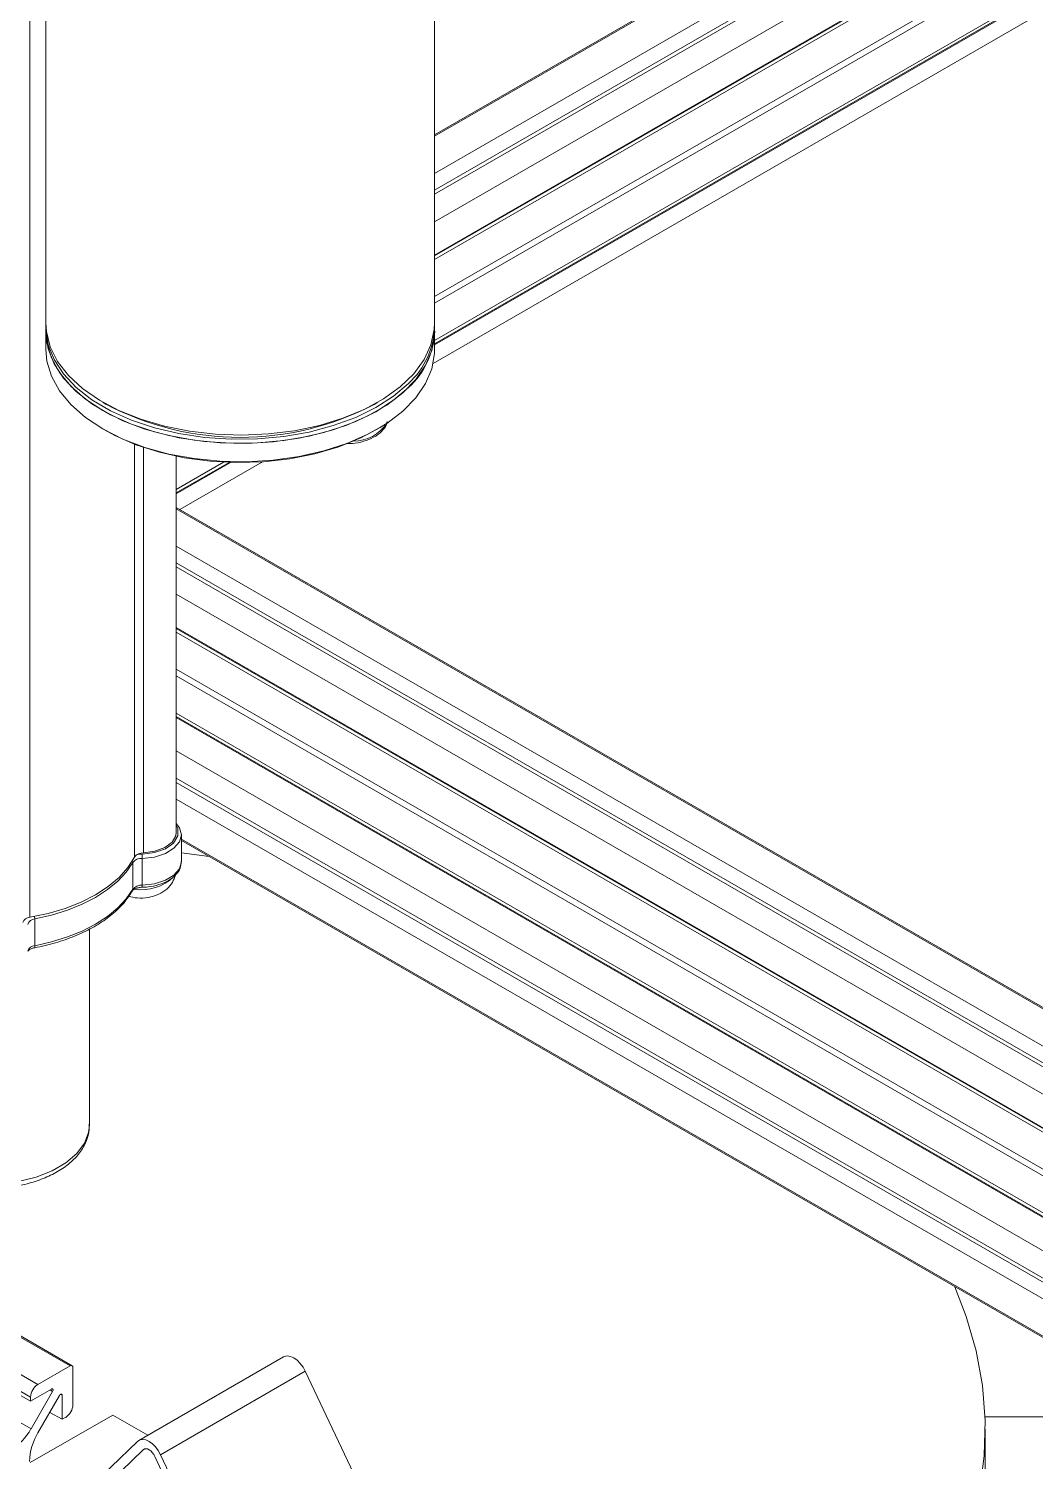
# Model space of a CAD drawing. Header units: millimetres. Extents: x -489 to 1607, y 116 to 1738.
# Drawn here: x 1293.4 to 1391.8, y 1398.8 to 1538.9 of the extents above; entities that cross this region are included whole.
import ezdxf

# ---------------------------------------------------------------- set-up
doc = ezdxf.new("R2010")
doc.units = ezdxf.units.MM

msp = doc.modelspace()

# ---------------------------------------------------------------- linework, layer by layer
at = {"color": 7, "linetype": 'Continuous', "lineweight": 15}
for p, q in [((1333.11, 1510.14), (1333.11, 1565.66)), ((1295.11, 1563.95), (1295.11, 1510.14)), ((1388.26, 1560.37), (1333.11, 1528.53)), ((1393.3, 1557.47), (1333.11, 1522.72)), ((1398.52, 1554.45), (1333.11, 1516.69)), ((1333.11, 1508.1), (1405.96, 1550.16)), ((1407.55, 1549.24), (1332.97, 1506.19)), ((1295.11, 1509.73), (1295.11, 1509.32)), ((1295.11, 1509.32), (1295.11, 1507.53)), ((1333.11, 1509.32), (1333.11, 1509.73)), ((1333.11, 1507.53), (1333.11, 1509.32)), ((1300.67, 1502.38), (1301.02, 1502.18)), ((1327.19, 1502.18), (1327.55, 1502.38)), ((1307.86, 1460.33), (1307.86, 1497.11)), ((1307.86, 1493.52), (1313.03, 1496.5)), ((1316.28, 1496.56), (1308.2, 1491.89)), ((1426.97, 1423.33), (1307.86, 1492.09)), ((1297.48, 1408.14), (1159.59, 1487.74)), ((1297.68, 1408.16), (1159.79, 1487.76)), ((1156.44, 1485.92), (1294.33, 1406.32)), ((1426.97, 1417.52), (1307.86, 1486.28)), ((1293.62, 1405.1), (1155.74, 1484.7)), ((1293.62, 1404.69), (1155.74, 1484.29)), ((1155.77, 1481.59), (1293.66, 1401.99)), ((1426.97, 1411.49), (1307.86, 1480.25)), ((1307.86, 1471.65), (1426.97, 1402.89)), ((1307.86, 1465.62), (1426.97, 1396.86)), ((1308.36, 1457.47), (1308.36, 1460.08)), ((1308.36, 1459.52), (1426.89, 1391.1)), ((1303.61, 1454.77), (1303.61, 1457.38)), ((1304.52, 1457.78), (1304.51, 1458.19)), ((1304.52, 1455.16), (1304.52, 1457.78)), ((1311.07, 1457.96), (1308.36, 1458.33)), ((1294.04, 1449.24), (1294.04, 1451.86)), ((1299.36, 1431.67), (1299.36, 1450.87)), ((1297.48, 1408.14), (1294.33, 1406.32)), ((1318.34, 1409.02), (1304.2, 1400.86)), ((1297.76, 1404.34), (1297.76, 1407.98)), ((1320.47, 1407.62), (1306.33, 1399.45)), ((1330.3, 1386.81), (1320.47, 1407.62)), ((1293.62, 1404.69), (1295.67, 1405.87)), ((1295.77, 1405.65), (1293.66, 1401.99)), ((1293.62, 1404.69), (1293.62, 1405.1)), ((1294.34, 1401.6), (1296.46, 1405.25)), ((1296.7, 1405.28), (1296.7, 1402.92)), ((1293.59, 1398.68), (1301.66, 1403.34)), ((1295.5, 1403.6), (1296.7, 1402.92)), ((1297.05, 1403.12), (1296.7, 1402.92)), ((1305.08, 1401.37), (1301.66, 1403.34)), ((1405.97, 1403.17), (1386.89, 1403.17)), ((1386.91, 1395.41), (1386.91, 1401.94)), ((1304.07, 1400.76), (1297.76, 1394.69)), ((1297.76, 1393.33), (1304.63, 1399.94)), ((1305.76, 1399.29), (1315.81, 1378.03)), ((1316.16, 1378.65), (1306.33, 1399.45))]:
    msp.add_line(p, q, dxfattribs=at)
at = {"color": 8, "linetype": 'Continuous', "lineweight": 15}
for p, q in [((1293.56, 1562.56), (1293.56, 1452.02)), ((1388.38, 1560.31), (1333.11, 1528.4)), ((1333.11, 1524.76), (1391.53, 1558.49)), ((1333.11, 1523.13), (1392.94, 1557.67)), ((1333.11, 1520.04), (1395.62, 1556.13)), ((1398.44, 1554.5), (1333.11, 1516.78)), ((1398.81, 1554.28), (1333.11, 1516.35)), ((1333.11, 1512.72), (1401.96, 1552.47)), ((1402.52, 1552.14), (1333.11, 1512.07)), ((1333.11, 1508.43), (1405.67, 1550.32)), ((1333.11, 1508.01), (1406.04, 1550.11)), ((1303.76, 1498.29), (1303.76, 1457.9)), ((1304.64, 1497.97), (1304.64, 1458.31)), ((1307.86, 1493.86), (1312.48, 1496.53)), ((1307.86, 1493.43), (1313.17, 1496.5)), ((1426.97, 1423.19), (1307.86, 1491.95)), ((1307.86, 1488.32), (1426.97, 1419.56)), ((1426.97, 1417.93), (1307.86, 1486.69)), ((1307.86, 1483.6), (1426.97, 1414.84)), ((1426.97, 1411.57), (1307.86, 1480.34)), ((1426.97, 1411.15), (1307.86, 1479.91)), ((1307.86, 1476.28), (1426.97, 1407.52)), ((1426.81, 1406.96), (1307.86, 1475.63)), ((1307.86, 1471.99), (1426.81, 1403.33)), ((1307.86, 1471.57), (1426.97, 1402.8)), ((1426.97, 1399.54), (1307.86, 1468.3)), ((1426.97, 1396.45), (1307.86, 1465.21)), ((1426.81, 1394.92), (1307.86, 1463.58)), ((1308.36, 1459.66), (1426.81, 1391.28)), ((1303.52, 1457.47), (1303.61, 1457.38)), ((1293.99, 1452.09), (1294.04, 1451.86)), ((1295.77, 1405.65), (1295.53, 1405.79)), ((1296.7, 1405.28), (1296.56, 1405.36)), ((1304.77, 1400.03), (1304.63, 1399.94))]:
    msp.add_line(p, q, dxfattribs=at)
at = {"color": 7, "linetype": 'Continuous', "lineweight": 15, "flags": 128}
for points in [[(1295.11, 1510.14), (1295.16, 1509.29), (1295.54, 1507.81), (1296.26, 1506.37), (1297.32, 1505), (1298.69, 1503.73), (1300.34, 1502.58), (1302.25, 1501.57), (1304.38, 1500.72), (1306.7, 1500.04), (1309.15, 1499.55), (1311.69, 1499.26), (1314.28, 1499.17), (1316.87, 1499.29), (1319.4, 1499.6), (1321.84, 1500.12), (1324.13, 1500.82), (1326.23, 1501.69), (1328.11, 1502.73), (1329.73, 1503.9), (1331.06, 1505.18), (1332.07, 1506.56), (1332.74, 1508.01), (1333.07, 1509.49), (1333.11, 1510.14)], [(1295.11, 1509.93), (1295.11, 1509.5), (1295.34, 1508.01), (1295.92, 1506.55), (1296.84, 1505.15), (1298.08, 1503.84), (1299.62, 1502.63), (1301.43, 1501.56), (1303.48, 1500.64), (1305.72, 1499.89), (1308.12, 1499.32), (1310.63, 1498.95), (1313.21, 1498.77), (1315.8, 1498.81), (1318.36, 1499.04), (1320.84, 1499.47), (1323.2, 1500.1), (1325.39, 1500.9), (1327.36, 1501.87), (1329.09, 1502.99), (1330.55, 1504.23)], [(1333.11, 1509.32), (1333.1, 1508.95), (1332.83, 1507.46), (1332.22, 1506), (1331.27, 1504.61), (1330, 1503.31), (1328.43, 1502.11), (1326.59, 1501.06), (1324.53, 1500.15), (1322.27, 1499.42), (1319.86, 1498.87), (1317.34, 1498.51), (1314.76, 1498.36), (1312.16, 1498.41), (1309.61, 1498.67), (1307.14, 1499.12), (1304.8, 1499.76), (1302.63, 1500.58), (1300.67, 1501.57), (1298.97, 1502.69), (1297.55, 1503.95), (1296.43, 1505.3), (1295.65, 1506.73), (1295.21, 1508.2), (1295.11, 1509.32)], [(1295.11, 1509.32), (1295.11, 1509.09), (1295.34, 1507.6), (1295.92, 1506.14), (1296.84, 1504.74), (1298.08, 1503.43), (1299.62, 1502.22), (1301.43, 1501.15), (1303.48, 1500.23), (1305.72, 1499.48), (1308.12, 1498.91), (1310.63, 1498.54), (1313.21, 1498.37), (1315.8, 1498.4), (1318.36, 1498.63), (1320.84, 1499.07), (1323.2, 1499.69), (1325.39, 1500.5), (1327.36, 1501.46), (1329.09, 1502.58), (1330.55, 1503.82)], [(1295.11, 1507.53), (1295.21, 1506.4), (1295.65, 1504.93), (1296.43, 1503.5), (1297.55, 1502.15), (1298.97, 1500.9), (1300.67, 1499.77), (1302.63, 1498.79), (1304.8, 1497.97), (1307.14, 1497.32), (1309.61, 1496.87), (1312.16, 1496.61), (1314.76, 1496.56), (1317.34, 1496.72), (1319.86, 1497.07), (1322.27, 1497.62), (1324.53, 1498.35), (1326.59, 1499.26), (1328.43, 1500.32), (1330, 1501.51), (1331.27, 1502.82), (1332.22, 1504.21), (1332.83, 1505.66), (1333.1, 1507.15), (1333.11, 1507.53)], [(1328.59, 1500.45), (1327.78, 1499.92), (1325.88, 1498.89), (1323.74, 1498.03), (1321.41, 1497.34), (1318.95, 1496.85), (1316.39, 1496.57), (1313.78, 1496.49), (1311.18, 1496.62), (1308.64, 1496.96), (1306.21, 1497.5), (1303.92, 1498.23), (1301.84, 1499.13), (1300.78, 1499.71)], [(1304.51, 1458.19), (1305.73, 1458.34), (1306.8, 1458.72), (1307.59, 1459.28), (1308.01, 1459.97), (1308.01, 1460.69), (1307.86, 1461.02)], [(1307.86, 1461.2), (1308.17, 1460.78), (1308.36, 1460.08), (1308.17, 1459.39), (1307.63, 1458.76), (1306.79, 1458.25), (1305.72, 1457.91), (1304.52, 1457.78)], [(1307.86, 1460.33), (1307.81, 1459.99), (1307.44, 1459.36), (1306.73, 1458.84), (1305.76, 1458.48), (1304.64, 1458.31)], [(1303.76, 1457.9), (1303.12, 1456.88), (1302.26, 1455.91), (1301.21, 1455.02), (1299.97, 1454.2), (1298.56, 1453.49), (1297, 1452.88), (1295.33, 1452.38), (1293.56, 1452.02)], [(1303.61, 1457.38), (1302.97, 1456.44), (1302.14, 1455.55), (1301.13, 1454.72), (1299.97, 1453.96), (1298.66, 1453.29), (1297.22, 1452.71), (1295.67, 1452.23), (1294.04, 1451.86)], [(1294.04, 1449.24), (1295.67, 1449.61), (1297.22, 1450.09), (1298.66, 1450.67), (1299.97, 1451.35), (1301.13, 1452.1), (1302.14, 1452.93), (1302.97, 1453.82), (1303.61, 1454.77)], [(1386.38, 1395.96), (1386.81, 1399.38), (1386.9, 1402.8), (1386.64, 1406.22), (1386.03, 1409.62), (1385.06, 1412.99), (1383.95, 1415.88)], [(1318.34, 1409.02), (1318.43, 1409.07), (1318.71, 1409.12), (1319.02, 1409.07), (1319.34, 1408.92), (1319.67, 1408.69), (1319.97, 1408.39), (1320.25, 1408.02), (1320.47, 1407.62)], [(1295.67, 1405.87), (1295.71, 1405.89), (1295.75, 1405.89), (1295.78, 1405.88), (1295.8, 1405.85), (1295.81, 1405.81), (1295.81, 1405.76), (1295.79, 1405.7), (1295.77, 1405.65)], [(1296.46, 1405.25), (1296.49, 1405.3), (1296.53, 1405.34), (1296.57, 1405.37), (1296.61, 1405.38), (1296.65, 1405.38), (1296.67, 1405.36), (1296.69, 1405.32), (1296.7, 1405.28)], [(1306.33, 1399.45), (1306.1, 1399.86), (1305.83, 1400.22), (1305.52, 1400.53), (1305.2, 1400.76), (1304.87, 1400.9), (1304.57, 1400.95), (1304.29, 1400.9), (1304.07, 1400.76)], [(1304.63, 1399.94), (1304.75, 1400.02), (1304.88, 1400.04), (1305.04, 1400.02), (1305.2, 1399.94), (1305.36, 1399.83), (1305.51, 1399.68), (1305.65, 1399.49), (1305.76, 1399.29)]]:
    msp.add_lwpolyline(points, dxfattribs=at)
at = {"color": 8, "linetype": 'Continuous', "lineweight": 15, "flags": 128}
for points in [[(1304.52, 1455.16), (1305.72, 1455.3), (1306.79, 1455.63), (1307.63, 1456.14), (1308.17, 1456.77), (1308.36, 1457.47)], [(1293.98, 1449.03), (1294, 1449.03), (1294.02, 1449.06), (1294.03, 1449.11), (1294.04, 1449.17), (1294.04, 1449.24)], [(1279.36, 1431.67), (1279.5, 1430.71), (1279.99, 1429.65), (1280.82, 1428.66), (1281.96, 1427.78), (1283.37, 1427.05), (1284.99, 1426.47), (1286.77, 1426.09), (1288.65, 1425.91), (1290.55, 1425.93), (1292.4, 1426.17), (1294.15, 1426.6), (1295.73, 1427.22), (1297.07, 1427.99), (1298.14, 1428.9), (1298.88, 1429.91), (1299.29, 1430.98), (1299.36, 1431.67)]]:
    msp.add_lwpolyline(points, dxfattribs=at)
at = {"color": 7, "linetype": 'Continuous', "lineweight": 15}
for centre, radius, start, end in [((1325.35, 1509.99), 7.76, 312.0759, 359.6018), ((1325.31, 1509.61), 7.81, 312.1514, 357.8921), ((1314.11, 1527.12), 28.17, 242.3226, 297.6774), ((1304.45, 1456.7), 1.08, 86.1963, 140.8984), ((1304.59, 1457.28), 1.03, 87.1073, 143.2283), ((1304.55, 1456.12), 2.08, 91.0679, 106.7906), ((1304.45, 1454.08), 1.08, 86.1963, 140.8984), ((1293.58, 1451.23), 0.783, 91.2131, 159.4794), ((1294.07, 1451.11), 0.742, 91.7715, 163.0405), ((1294.07, 1448.5), 0.742, 91.7715, 163.0405), ((1297.59, 1408.01), 0.175, 350.7789, 129.2103), ((1295.16, 1405.03), 1.54, 122.606, 177.394), ((1296.22, 1404.41), 1.54, 302.606, 357.394), ((1288.6, 1404.78), 5.77, 301.9558, 331.1437), ((1299.28, 1398.61), 5.77, 148.8563, 178.0437)]:
    msp.add_arc(centre, radius, start, end, dxfattribs=at)
at = {"color": 8, "linetype": 'Continuous', "lineweight": 15}
for centre, radius, start, end in [((1325.19, 1502.43), 3.85, 269.6267, 327.1152), ((1304.48, 1459.16), 4.45, 261.0622, 314.2066), ((1303.3, 1454.76), 0.314, 330.5956, 0.5596), ((1303.29, 1455.11), 1.23, 352.8078, 2.644)]:
    msp.add_arc(centre, radius, start, end, dxfattribs=at)
at = {"color": 7, "linetype": 'Continuous', "lineweight": 15}
for points, knots in [([(1324.46, 1498.34), (1324.66, 1498.34), (1325.25, 1498.34), (1326.19, 1498.54), (1327.18, 1498.93), (1327.92, 1499.48), (1328.37, 1500.03), (1328.44, 1500.39), (1328.47, 1500.51)], [0, 0, 0, 0, 0.107312, 0.310673, 0.515588, 0.723287, 0.908592, 1, 1, 1, 1]), ([(1304.51, 1454.95), (1304.71, 1454.96), (1305.28, 1454.99), (1306.19, 1455.18), (1307.14, 1455.59), (1307.84, 1456.14), (1308.28, 1456.79), (1308.33, 1457.25), (1308.35, 1457.46)], [0, 0, 0, 0, 0.099657, 0.289072, 0.480622, 0.675089, 0.845806, 1, 1, 1, 1]), ([(1303.19, 1454.06), (1303.47, 1454), (1304.1, 1453.85), (1305.14, 1453.92), (1306.13, 1454.21), (1306.93, 1454.73), (1307.52, 1455.38), (1307.69, 1455.9), (1307.78, 1456.15)], [0, 0, 0, 0, 0.153723, 0.337569, 0.533333, 0.70069, 0.856335, 1, 1, 1, 1]), ([(1293.98, 1449.03), (1294.34, 1449.1), (1295.39, 1449.31), (1297.03, 1449.8), (1298.83, 1450.53), (1300.44, 1451.42), (1301.8, 1452.44), (1302.87, 1453.51), (1303.35, 1454.26), (1303.57, 1454.61)], [0, 0, 0, 0, 0.08246, 0.239171, 0.396175, 0.553438, 0.710941, 0.868461, 1, 1, 1, 1]), ([(1303.57, 1454.61), (1303.58, 1454.63), (1303.61, 1454.67), (1303.78, 1454.8), (1304.07, 1454.9), (1304.33, 1454.94), (1304.48, 1454.95), (1304.51, 1454.95)], [0, 0, 0, 0, 0.191123, 0.439028, 0.679653, 0.937271, 1, 1, 1, 1]), ([(1293.36, 1448.69), (1293.35, 1448.7), (1293.35, 1448.7), (1293.41, 1448.79), (1293.59, 1448.91), (1293.8, 1448.99), (1293.94, 1449.02), (1293.98, 1449.03)], [0, 0, 0, 0, 0.19777, 0.451039, 0.676669, 0.91635, 1, 1, 1, 1]), ([(1279.39, 1431.76), (1279.38, 1431.68), (1279.32, 1431.22), (1279.53, 1430.39), (1280.01, 1429.33), (1280.8, 1428.36), (1281.85, 1427.49), (1283.14, 1426.74), (1284.64, 1426.15), (1286.29, 1425.73), (1288.04, 1425.49), (1289.82, 1425.45), (1291.59, 1425.59), (1293.29, 1425.92), (1294.88, 1426.44), (1296.3, 1427.12), (1297.51, 1427.97), (1298.46, 1428.96), (1299.08, 1430.07), (1299.37, 1431.03), (1299.33, 1431.59), (1299.32, 1431.76)], [0, 0, 0, 0, 0.011757, 0.06477, 0.117597, 0.171657, 0.227559, 0.284784, 0.342483, 0.400095, 0.457559, 0.514939, 0.572338, 0.629845, 0.687573, 0.745639, 0.804091, 0.862657, 0.920371, 0.976077, 1, 1, 1, 1])]:
    msp.add_open_spline(points, degree=3, knots=knots, dxfattribs=at)

doc.saveas('drawing.dxf')
